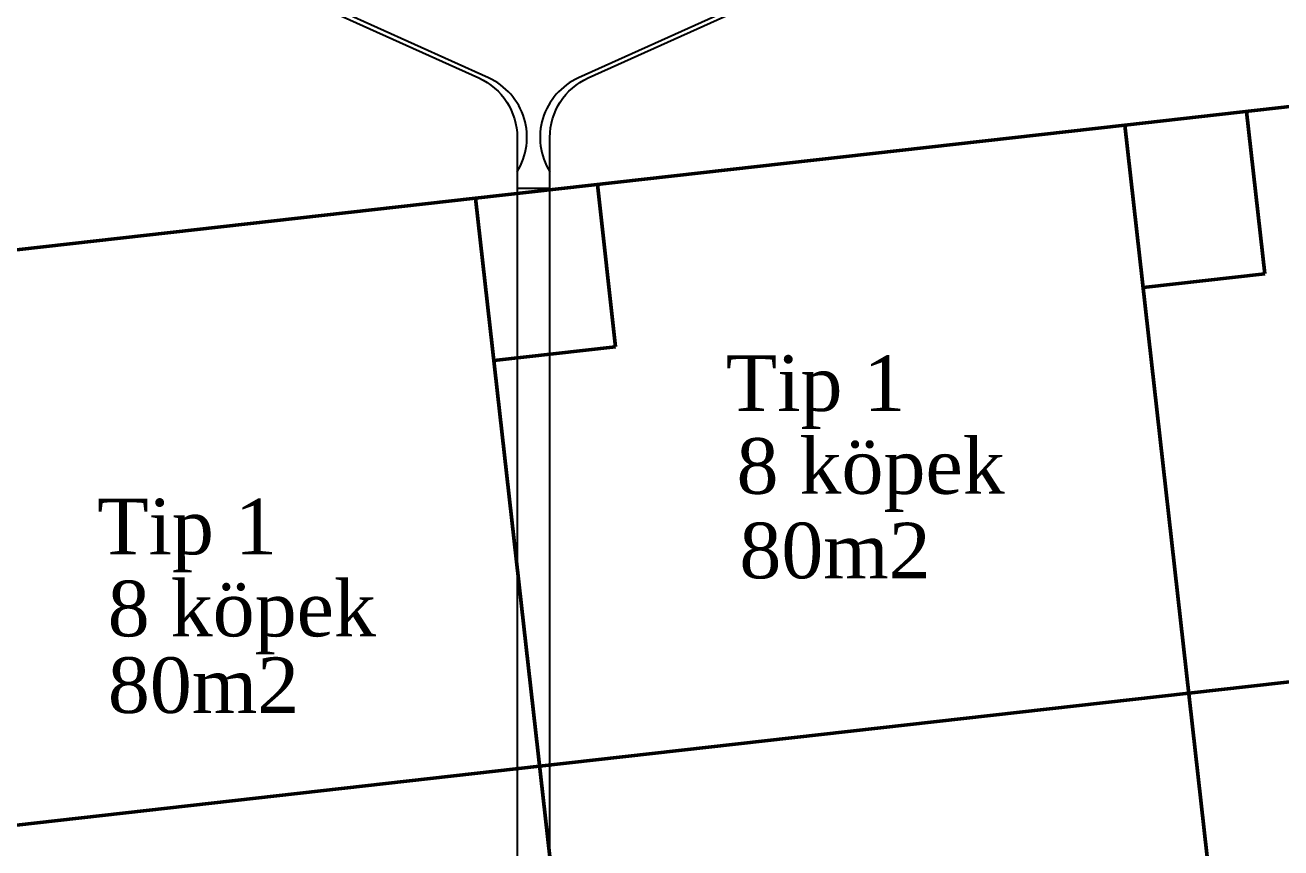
# Model space of a CAD drawing. Header units: millimetres. Extents: x 2046 to 14753, y 2361 to 29276.
# Drawn here: x 8886.7 to 9271.2, y 27873.4 to 28125.3 of the extents above; entities that cross this region are included whole.
import ezdxf

# ---------------------------------------------------------------- set-up
doc = ezdxf.new("R2010")
doc.units = ezdxf.units.MM
doc.layers.add('A.O. DUVAR', color=7, linetype='Continuous', lineweight=50)
doc.layers.add('ELK-YAZI', color=2, linetype='Continuous', lineweight=25)
doc.styles.add('A.O. MALZEME', font='times.ttf', dxfattribs={"height": 10})

msp = doc.modelspace()

# ---------------------------------------------------------------- linework, layer by layer
at = {"layer": 'A.O. DUVAR'}
for p, q in [((9422.179, 28117.038), (9223.434, 28094.666)), ((9266.292, 28049.175), (9260.699, 28098.861)), ((9223.434, 28094.666), (9024.689, 28072.294)), ((9251.399, 27846.235), (9223.434, 28094.666)), ((9223.434, 28094.666), (9251.399, 27846.235)), ((9067.547, 28026.803), (9061.954, 28076.489)), ((9024.689, 28072.294), (8825.944, 28049.922)), ((9052.654, 27823.863), (9024.689, 28072.294)), ((9024.689, 28072.294), (9052.654, 27823.863)), ((9229.027, 28044.98), (9266.292, 28049.175)), ((9030.282, 28022.608), (9067.547, 28026.803)), ((9243.009, 27920.764), (9441.754, 27943.136)), ((9044.265, 27898.392), (9243.009, 27920.764)), ((8845.52, 27876.02), (9044.265, 27898.392))]:
    msp.add_line(p, q, dxfattribs=at)
at = {"layer": 'ELK-YAZI'}
msp.add_line((9037.406, 28075.442), (9047.406, 28075.442), dxfattribs=at)
for points in [[(9037.406, 28080.387, 0.452993), (9028.639, 28109.15), (8949.272, 28144.998)], [(9135.541, 28144.998), (9056.174, 28109.15, 0.452993), (9047.406, 28080.387)], [(8965.961, 28136.105), (9025.639, 28109.15, -0.2947543), (9037.406, 28090.923), (9037.406, 27835.442), (9034.906, 27835.442), (9034.906, 27719.469, -0.04675), (9028.374, 27715.442), (9022.406, 27715.442), (9022.406, 27705.442), (9062.406, 27705.442), (9062.406, 27715.442), (9056.439, 27715.442, -0.04675), (9049.906, 27719.469), (9049.906, 27835.442), (9047.406, 27835.442), (9047.406, 28075.442), (9047.406, 28090.923, -0.2947543), (9059.174, 28109.15), (9118.852, 28136.105, 0.7084422)]]:
    msp.add_lwpolyline(points, format="xyb", dxfattribs=at)

# ---------------------------------------------------------------- texts
at = {"layer": 'A.O. DUVAR', "style": 'A.O. MALZEME'}
for s, p in [('Tip 1', (9101.298, 28007.177, 5)), ('8 köpek', (9104.563, 27981.796, 5)), ('Tip 1', (8908.84, 27963.285, 5)), ('80m2 ', (9105.435, 27955.922, 5)), ('8 köpek', (8912.031, 27938.154, 5)), ('80m2 ', (8912.07, 27914.694, 5))]:
    msp.add_text(s, height=17.0249, dxfattribs=at).set_placement(p)

doc.saveas('drawing.dxf')
